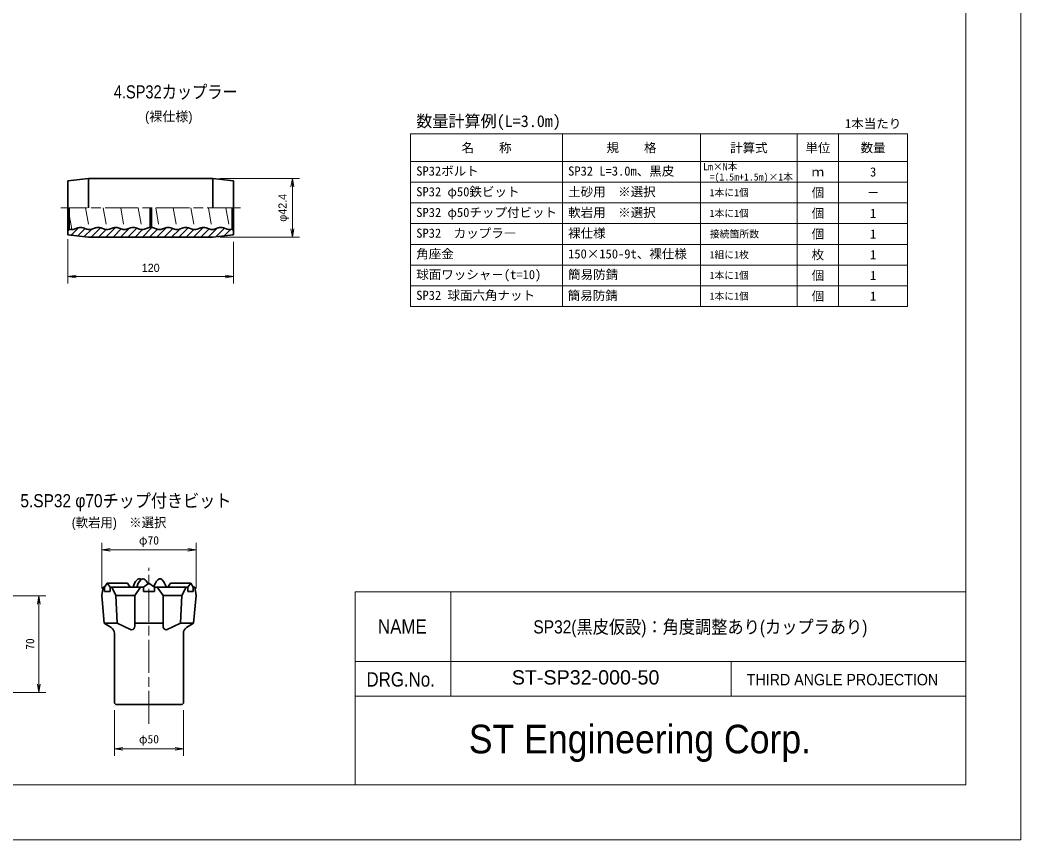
# Model space of a CAD drawing. Units: millimetres at full size, sheet at 1:2. Extents: x 0 to 1680, y 1377 to 2565.
# Drawn here: x 955 to 1680, y 1377 to 1971 of the extents above; entities that cross this region are included whole.
import ezdxf
from ezdxf.enums import TextEntityAlignment as Align

# ---------------------------------------------------------------- set-up
doc = ezdxf.new("R2010")
doc.units = ezdxf.units.MM
doc.header["$LTSCALE"] = 2
doc.linetypes.add('CHAIN', pattern=[18.5, 12, -1.5, 3.5, -1.5])
doc.linetypes.add('DASHED_SPACED', pattern=[12, 6, -6])
for name, color, linetype, lineweight in [('1外形線', 7, 'Continuous', 35), ('2細い実線', 3, 'Continuous', 20), ('3隠れ線', 2, 'DASHED_SPACED', 13), ('4中心線', 1, 'CHAIN', 13), ('6寸法線', 4, 'Continuous', 13), ('7 枠・タイトル', 7, 'Continuous', 13), ('8 数量表', 7, 'Continuous', 13), ('DEFPOINTS_7', 7, 'Continuous', 13)]:
    doc.layers.add(name, color=color, linetype=linetype, lineweight=lineweight)
doc.styles.add('ＭＳ ゴシック', font='')
doc.styles.add('ＭＳ Ｐゴシック', font='')
doc.styles.get('ＭＳ ゴシック').set_extended_font_data('MS Gothic')
doc.styles.get('ＭＳ Ｐゴシック').set_extended_font_data('MS PGothic')

# ---------------------------------------------------------------- blocks, each defined once
blk = doc.blocks.new('open_arrow')
at = {"color": 0, "linetype": 'Continuous', "lineweight": -2}
blk.add_lwpolyline([(7.5, 1.25), (0, 0), (7.5, -1.25)], dxfattribs=at)

msp = doc.modelspace()

# ---------------------------------------------------------------- hatches: boundary and pattern name
at = {"layer": '2細い実線'}
h = msp.add_hatch(dxfattribs=at)
h.set_pattern_fill('USER', color=256, style=0, pattern_type=2)
h.set_pattern_definition([(45, (1246.087, 1650.071), (-2.65165, 2.65165), [])])
h.paths.add_polyline_path([(1004.675, 1813.531), (989.675, 1815.231), (989.675, 1818.051), (990.675, 1819.051), (990.675, 1819.389, 0.1707), (994.324, 1819.336), (997.017, 1820.239, -0.1632), (1000.832, 1820.239), (1003.526, 1819.336, 0.1632), (1007.024, 1819.336), (1007.468, 1819.485), (1009.717, 1820.239, -0.1632), (1013.532, 1820.239), (1016.226, 1819.336, 0.1632), (1019.724, 1819.336), (1022.417, 1820.239, -0.03916), (1023.328, 1820.467, -0.12325), (1026.232, 1820.239), (1028.926, 1819.336, 0.1632), (1032.424, 1819.336), (1035.117, 1820.239, -0.1632), (1038.932, 1820.239), (1041.626, 1819.336, 0.1632), (1045.124, 1819.336), (1047.817, 1820.239, -0.058), (1049.175, 1820.525), (1049.175, 1821.731), (1050.175, 1821.731), (1050.175, 1820.534, -0.0622), (1051.632, 1820.239), (1054.326, 1819.336, 0.1632), (1057.824, 1819.336), (1060.517, 1820.239, -0.1632), (1064.332, 1820.239), (1067.026, 1819.336, 0.1632), (1070.524, 1819.336), (1073.217, 1820.239, -0.1632), (1077.032, 1820.239), (1079.726, 1819.336, 0.1632), (1083.224, 1819.336), (1085.917, 1820.239, -0.1632), (1089.732, 1820.239), (1092.426, 1819.336, 0.1632), (1095.924, 1819.336), (1098.617, 1820.239, -0.1632), (1102.432, 1820.239), (1105.126, 1819.336, 0.16573), (1108.675, 1819.354), (1108.675, 1819.051), (1109.675, 1818.051), (1109.675, 1815.231), (1094.675, 1813.531), (1024.291, 1813.531), (1007.013, 1813.531)])

# ---------------------------------------------------------------- linework, layer by layer
at = {"layer": '1外形線'}
for p, q in [((1004.675, 1855.931), (989.675, 1854.231)), ((1094.675, 1855.931), (1004.675, 1855.931)), ((1004.675, 1855.931), (1004.675, 1834.731)), ((1094.675, 1855.931), (1094.675, 1834.731)), ((1094.675, 1855.931), (1109.675, 1854.231)), ((989.675, 1854.231), (989.675, 1815.231)), ((1109.675, 1854.231), (1109.675, 1815.231)), ((990.675, 1834.731), (990.675, 1819.051)), ((1049.175, 1834.731), (1049.175, 1820.525)), ((1050.175, 1834.731), (1050.175, 1820.534)), ((1108.675, 1834.731), (1108.675, 1819.051)), ((994.324, 1819.336), (997.017, 1820.239)), ((1000.832, 1820.239), (1003.526, 1819.336)), ((1007.024, 1819.336), (1009.717, 1820.239)), ((1013.532, 1820.239), (1016.226, 1819.336)), ((1019.724, 1819.336), (1022.417, 1820.239)), ((1026.232, 1820.239), (1028.926, 1819.336)), ((1032.424, 1819.336), (1035.117, 1820.239)), ((1038.932, 1820.239), (1041.626, 1819.336)), ((1045.124, 1819.336), (1047.817, 1820.239)), ((1050.175, 1821.731), (1049.175, 1821.731)), ((1051.632, 1820.239), (1054.326, 1819.336)), ((1057.824, 1819.336), (1060.517, 1820.239)), ((1064.332, 1820.239), (1067.026, 1819.336)), ((1070.524, 1819.336), (1073.217, 1820.239)), ((1077.032, 1820.239), (1079.726, 1819.336)), ((1083.224, 1819.336), (1085.917, 1820.239)), ((1089.732, 1820.239), (1092.426, 1819.336)), ((1095.924, 1819.336), (1098.617, 1820.239)), ((1102.432, 1820.239), (1105.126, 1819.336)), ((990.675, 1819.051), (989.675, 1818.051)), ((1004.675, 1813.531), (989.675, 1815.231)), ((1094.675, 1813.531), (1004.675, 1813.531)), ((1094.675, 1813.531), (1109.675, 1815.231)), ((1108.675, 1819.051), (1109.675, 1818.051)), ((1014.271, 1553.966), (1015.161, 1559.966)), ((1015.161, 1559.966), (1016.261, 1559.966)), ((1015.161, 1559.966), (1016.261, 1559.966)), ((1016.261, 1559.966), (1015.161, 1559.966)), ((1018.06, 1562.766), (1016.261, 1559.966)), ((1016.261, 1556.766), (1016.261, 1559.966)), ((1018.06, 1562.766), (1020.257, 1559.966)), ((1032.774, 1562.766), (1018.065, 1562.766)), ((1020.257, 1559.966), (1044.38, 1559.966)), ((1020.257, 1559.966), (1044.38, 1559.966)), ((1020.257, 1556.766), (1020.257, 1559.966)), ((1024.515, 1553.966), (1021.506, 1559.966)), ((1024.515, 1553.966), (1021.506, 1559.966)), ((1034.785, 1559.966), (1032.774, 1562.766)), ((1042.38, 1559.966), (1038.123, 1553.966)), ((1044.38, 1559.966), (1048.38, 1562.746)), ((1044.38, 1556.766), (1044.38, 1559.966)), ((1052.38, 1559.966), (1048.38, 1562.746)), ((1052.38, 1559.966), (1076.503, 1559.966)), ((1052.38, 1556.766), (1052.38, 1559.966)), ((1052.38, 1559.966), (1076.503, 1559.966)), ((1054.38, 1559.966), (1058.637, 1553.966)), ((1061.975, 1559.966), (1063.972, 1562.746)), ((1063.972, 1562.746), (1078.7, 1562.746)), ((1072.245, 1553.966), (1075.254, 1559.966)), ((1078.7, 1562.746), (1076.503, 1559.966)), ((1076.503, 1556.766), (1076.503, 1559.966)), ((1078.7, 1562.746), (1080.5, 1559.966)), ((1080.5, 1559.966), (1081.599, 1559.966)), ((1080.5, 1556.766), (1080.5, 1559.966)), ((1080.5, 1559.966), (1081.599, 1559.966)), ((1082.49, 1553.966), (1081.599, 1559.966)), ((1016.02, 1533.966), (1014.271, 1553.966)), ((1016.261, 1556.766), (1020.257, 1556.766)), ((1024.515, 1553.966), (1025.388, 1533.966)), ((1024.515, 1553.966), (1038.123, 1553.966)), ((1038.123, 1533.966), (1038.123, 1553.966)), ((1044.38, 1556.766), (1052.38, 1556.766)), ((1058.637, 1533.966), (1058.637, 1553.966)), ((1058.637, 1553.966), (1072.245, 1553.966)), ((1072.245, 1553.966), (1071.372, 1533.966)), ((1080.5, 1556.766), (1076.503, 1556.766)), ((1082.49, 1553.966), (1080.74, 1533.966)), ((1016.02, 1533.966), (1025.388, 1533.966)), ((1016.02, 1533.966), (1021.104, 1530.663)), ((1025.388, 1533.966), (1035.624, 1528.966)), ((1038.123, 1533.966), (1058.637, 1533.966)), ((1038.123, 1533.966), (1038.123, 1531.465)), ((1058.637, 1533.966), (1058.637, 1531.465)), ((1071.372, 1533.966), (1061.136, 1528.966)), ((1071.372, 1533.966), (1080.74, 1533.966)), ((1080.74, 1533.966), (1075.656, 1530.663)), ((1078.38, 1533.966), (1080.477, 1533.966)), ((1023.38, 1475.966), (1023.38, 1526.47)), ((1073.38, 1475.966), (1073.38, 1526.47)), ((1023.38, 1475.966), (1024.38, 1474.966)), ((1024.38, 1474.966), (1072.38, 1474.966)), ((1073.38, 1475.966), (1072.38, 1474.966))]:
    msp.add_line(p, q, dxfattribs=at)
for centre, radius, start, end in [((998.925, 1814.551), 6, 71.46216, 108.53784), ((1011.625, 1814.551), 6, 71.46216, 108.53784), ((1024.325, 1814.551), 6, 71.46216, 108.53784), ((1037.025, 1814.551), 6, 71.46216, 108.53784), ((1049.725, 1814.551), 6, 95.2595, 108.53784), ((1049.725, 1814.551), 6, 71.46216, 85.69878), ((1062.425, 1814.551), 6, 71.46216, 108.53784), ((1075.125, 1814.551), 6, 71.46216, 108.53784), ((1087.825, 1814.551), 6, 71.46216, 108.53784), ((1100.525, 1814.551), 6, 71.46216, 108.53784), ((992.575, 1824.551), 5.5, 249.79045, 288.53784), ((1005.275, 1824.551), 5.5, 251.46216, 288.53784), ((1017.975, 1824.551), 5.5, 251.46216, 288.53784), ((1030.675, 1824.551), 5.5, 251.46216, 288.53784), ((1043.375, 1824.551), 5.5, 251.46216, 288.53784), ((1056.075, 1824.551), 5.5, 251.46216, 288.53784), ((1068.775, 1824.551), 5.5, 251.46216, 288.53784), ((1081.475, 1824.551), 5.5, 251.46216, 288.53784), ((1094.175, 1824.551), 5.5, 251.46216, 288.53784), ((1106.875, 1824.551), 5.5, 251.46216, 289.10332), ((1041.35, 1564.066), 2, 47.15038, 142.53092), ((1044.07, 1564.066), 2, 37.46908, 142.53092), ((1056.38, 1564.066), 2, 37.46908, 142.53092), ((1056.38, 1564.066), 2, 46.56746, 133.43254), ((1046.8, 1558.178), 10, 134.72596, 169.69931), ((1049.52, 1558.178), 10, 134.72596, 169.69931), ((1038.62, 1558.178), 10, 24.31832, 45.27404), ((1061.83, 1558.178), 10, 134.72596, 168.30909), ((1050.93, 1558.178), 10, 10.30069, 45.27404), ((1018.38, 1526.47), 5, 0, 56.98559), ((1035.547, 1531.543), 2.578, 271.72383, 1.72383), ((1061.213, 1531.543), 2.578, 178.27617, 268.27617), ((1078.38, 1526.47), 5, 123.01441, 180)]:
    msp.add_arc(centre, radius, start, end, dxfattribs=at)
at = {"layer": '3隠れ線'}
for p, q in [((1002.543, 1834.731), (1005.275, 1819.051)), ((1015.243, 1834.731), (1017.975, 1819.051)), ((1027.943, 1834.731), (1030.675, 1819.051)), ((1040.643, 1834.731), (1043.375, 1819.051)), ((1053.343, 1834.731), (1056.075, 1819.051)), ((1066.043, 1834.731), (1068.775, 1819.051)), ((1078.743, 1834.731), (1081.475, 1819.051)), ((1091.443, 1834.731), (1094.175, 1819.051)), ((1104.143, 1834.731), (1106.875, 1819.051)), ((990.675, 1829.957), (992.575, 1819.051))]:
    msp.add_line(p, q, dxfattribs=at)
at = {"layer": '4中心線'}
for p, q in [((1114.675, 1834.731), (984.675, 1834.731)), ((1048.38, 1460.842), (1048.38, 1573.873))]:
    msp.add_line(p, q, dxfattribs=at)
at = {"layer": '6寸法線'}
for p, q in [((1099.755, 1855.931), (1157.345, 1855.931)), ((1152.265, 1813.531), (1152.265, 1855.931)), ((1099.755, 1813.531), (1157.345, 1813.531)), ((989.675, 1812.151), (989.675, 1779.989)), ((1109.675, 1810.151), (1109.675, 1779.989)), ((989.675, 1785.069), (1109.675, 1785.069)), ((1014.271, 1559.046), (1014.271, 1592.008)), ((1082.49, 1559.046), (1082.49, 1592.008)), ((1014.271, 1586.928), (1082.49, 1586.928)), ((922.606, 1553.721), (973.749, 1553.721)), ((968.669, 1553.721), (968.669, 1483.721)), ((922.606, 1483.721), (973.749, 1483.721)), ((1023.38, 1470.886), (1023.38, 1437.834)), ((1073.38, 1470.886), (1073.38, 1437.834)), ((1023.38, 1442.914), (1073.38, 1442.914))]:
    msp.add_line(p, q, dxfattribs=at)
at = {"layer": '7 枠・タイトル'}
for p, q in [((1640, 2524.798), (1640, 1416.798)), ((1197.682, 1556.494), (1640, 1556.494)), ((1197.682, 1556.494), (1197.682, 1416.798)), ((1267.053, 1556.494), (1267.053, 1481.042)), ((1197.682, 1506.192), (1640, 1506.192)), ((1470.131, 1506.192), (1470.131, 1481.042)), ((1197.682, 1481.042), (1640, 1481.042)), ((40, 1416.798), (1640, 1416.798)), ((0, 1376.798), (1680, 1376.798))]:
    msp.add_line(p, q, dxfattribs=at)
at = {"layer": '8 数量表'}
for p, q in [((1237.92, 1888.279), (1597.92, 1888.279)), ((1237.92, 1888.279), (1237.92, 1763.279)), ((1347.92, 1888.279), (1347.92, 1763.279)), ((1447.92, 1888.279), (1447.92, 1763.279)), ((1517.92, 1888.279), (1517.92, 1763.279)), ((1547.92, 1888.279), (1547.92, 1763.279)), ((1597.92, 1888.279), (1597.92, 1763.279)), ((1237.92, 1868.279), (1597.92, 1868.279)), ((1237.92, 1853.279), (1597.92, 1853.279)), ((1237.92, 1838.279), (1597.92, 1838.279)), ((1237.92, 1838.279), (1597.92, 1838.279)), ((1237.92, 1823.279), (1597.92, 1823.279)), ((1237.92, 1808.279), (1597.92, 1808.279)), ((1237.92, 1793.279), (1597.92, 1793.279)), ((1237.92, 1778.279), (1597.92, 1778.279)), ((1237.92, 1763.279), (1597.92, 1763.279))]:
    msp.add_line(p, q, dxfattribs=at)
at = {"layer": 'DEFPOINTS_7'}
msp.add_line((1680, 2564.798), (1680, 1376.798), dxfattribs=at)

# ---------------------------------------------------------------- block references
at = {"layer": '6寸法線', "xscale": 0.8, "yscale": 0.8}
for p, rotation in [((1152.265, 1855.931), 270), ((1152.265, 1813.531), 90), ((1109.675, 1785.069), 180), ((1082.49, 1586.928), 180), ((968.669, 1553.721), 270), ((968.669, 1483.721), 90), ((1073.38, 1442.914), 180)]:
    msp.add_blockref('open_arrow', p, dxfattribs=dict(at, rotation=rotation))
for p in [(989.675, 1785.069), (1014.271, 1586.928), (1023.38, 1442.914)]:
    msp.add_blockref('open_arrow', p, dxfattribs=at)

# ---------------------------------------------------------------- texts
at = {"layer": '6寸法線'}
for s, height, style, p in [('φ42.4', 5.938, 'ＭＳ Ｐゴシック', (1145.161, 1834.782)), ('70', 6.076, 'ＭＳ ゴシック', (962.269, 1518.721))]:
    msp.add_text(s, height=height, rotation=90, dxfattribs=dict(at, style=style)).set_placement(p, align=Align.MIDDLE_CENTER)
for s, height, style, p in [('120', 5.938, 'ＭＳ Ｐゴシック', (1049.675, 1791.269)), ('φ70', 6.076, 'ＭＳ ゴシック', (1048.38, 1593.848)), ('φ50', 6.076, 'ＭＳ ゴシック', (1048.38, 1449.833))]:
    msp.add_text(s, height=height, dxfattribs=dict(at, style=style)).set_placement(p, align=Align.MIDDLE_CENTER)
at = {"layer": '7 枠・タイトル', "style": 'ＭＳ Ｐゴシック', "width": 0.85}
msp.add_text('4.SP32カップラー', height=9.501, dxfattribs=at).set_placement((1112.688, 1918.744), align=Align.MIDDLE_RIGHT)
at = {"layer": '7 枠・タイトル', "style": 'ＭＳ Ｐゴシック'}
msp.add_text('(裸仕様)', height=6.928, dxfattribs=at).set_placement((1062.778, 1900.942), align=Align.MIDDLE_CENTER)
for s, height, width, p in [('5.SP32 φ70チップ付きビット', 9.501, 0.9, (1031.701, 1622.575)), ('(軟岩用)\u3000※選択', 6.928, 0.95, (1026.779, 1606.816)), ('SP32(黒皮仮設)：角度調整あり(カップラあり)', 9.556, 0.9, (1447.783, 1531.16))]:
    msp.add_text(s, height=height, dxfattribs=dict(at, width=width)).set_placement(p, align=Align.MIDDLE_CENTER)
for s, height, width, p in [('NAME', 10.37, 0.9, (1214.305, 1523.1)), ('DRG.No.', 10.37, 0.9, (1205.966, 1484.833)), ('ST-SP32-000-50', 10.37, 1.05, (1311.222, 1486.305)), ('THIRD ANGLE PROJECTION', 8.297, 0.95, (1481.382, 1486.322)), ('ST Engineering Corp.', 20.74, 0.95, (1280.076, 1433.329))]:
    msp.add_text(s, height=height, dxfattribs=dict(at, width=width)).set_placement(p, align=Align.BOTTOM_LEFT)
at = {"layer": '8 数量表', "style": 'ＭＳ ゴシック'}
for s, height, p in [('数量計算例(L=3.0m)', 8.545, (1241.992, 1890.716)), ('SP32ボルト', 6.646, (1241.992, 1856.08)), ('SP32 L=3.0m、黒皮', 6.646, (1351.992, 1856.08)), ('SP32 φ50鉄ビット', 6.646, (1241.992, 1841.08)), ('土砂用\u3000※選択', 6.646, (1351.992, 1841.08)), ('SP32 φ50チップ付ビット', 6.646, (1241.992, 1826.08)), ('軟岩用\u3000※選択', 6.646, (1351.992, 1826.08)), ('SP32\u3000カップラ―', 6.646, (1241.992, 1811.08)), ('裸仕様', 6.646, (1351.992, 1811.08)), ('角座金', 6.646, (1241.992, 1796.08)), ('150×150-9t、裸仕様', 6.646, (1351.992, 1796.08)), ('球面ワッシャ－(t=10)', 6.646, (1241.992, 1781.08)), ('簡易防錆', 6.646, (1351.992, 1781.08)), ('SP32 球面六角ナット', 6.646, (1241.992, 1766.08)), ('簡易防錆', 6.646, (1351.701, 1765.882))]:
    msp.add_text(s, height=height, dxfattribs=at).set_placement(p, align=Align.BOTTOM_LEFT)
for s, height, p in [('1本当たり', 6.646, (1572.92, 1895.779)), ('名\u3000  称', 6.646, (1292.92, 1878.279)), ('規\u3000\u3000格', 6.646, (1397.92, 1878.279)), ('計算式', 6.646, (1482.92, 1878.279)), ('単位', 6.646, (1532.92, 1878.279)), ('数量', 6.646, (1572.92, 1878.279)), ('3', 6.646, (1572.92, 1860.779)), (' =(1.5m+1.5m)×1本', 5.222, (1482.92, 1857.107)), ('ｍ', 6.646, (1532.92, 1860.779)), ('個', 6.646, (1532.92, 1845.779)), ('－', 6.646, (1572.92, 1845.779)), ('個', 6.646, (1532.92, 1830.779)), ('1', 6.646, (1572.92, 1830.779)), ('個', 6.646, (1532.92, 1815.779)), ('1', 6.646, (1572.92, 1815.779)), ('枚', 6.646, (1532.92, 1800.779)), ('1', 6.646, (1572.92, 1800.779)), ('個', 6.646, (1532.92, 1785.779)), ('1', 6.646, (1572.92, 1785.779)), ('個', 6.646, (1532.92, 1770.779)), ('1', 6.646, (1572.92, 1770.779))]:
    msp.add_text(s, height=height, dxfattribs=at).set_placement(p, align=Align.MIDDLE_CENTER)
for s, p in [('Lm×N本', (1474.633, 1864.607)), ('1本に1個', (1482.92, 1845.779)), ('1本に1個', (1482.92, 1830.779)), ('接続箇所数', (1490.225, 1815.779)), ('1組に1枚', (1482.92, 1800.779)), ('1本に1個', (1482.92, 1785.779)), ('1本に1個', (1482.92, 1770.779))]:
    msp.add_text(s, height=5.222, dxfattribs=at).set_placement(p, align=Align.MIDDLE_RIGHT)

doc.saveas('drawing.dxf')
